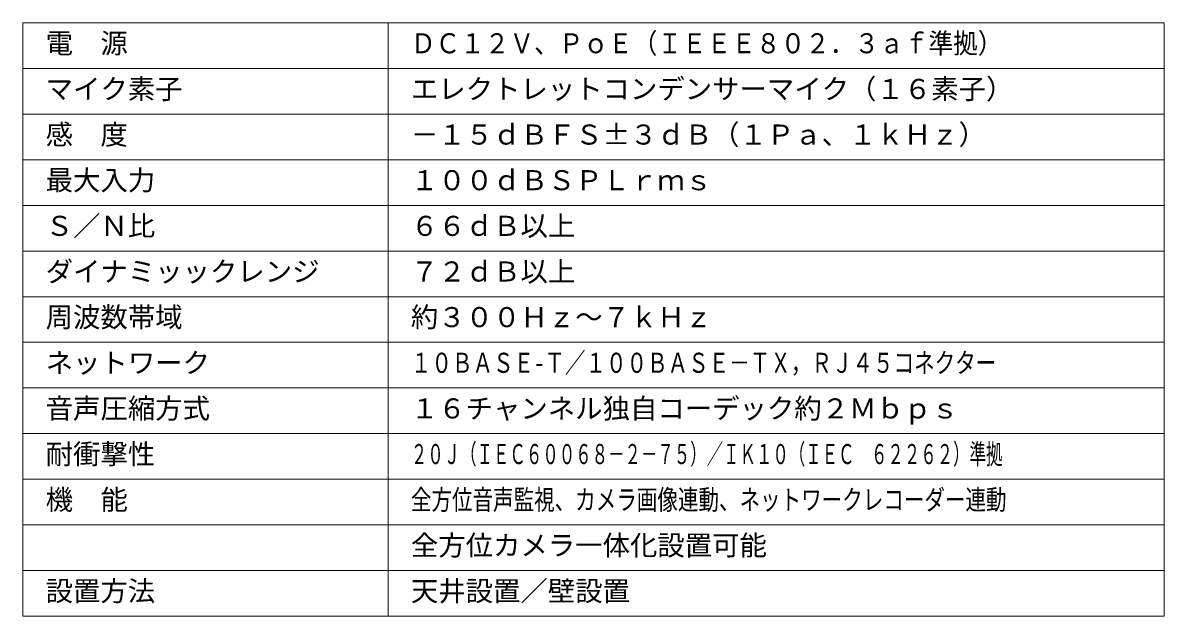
# Model space of a CAD drawing. Units: millimetres, scale not verified. Extents: x -63 to 62, y -116 to 117.
# Drawn here: x -62.5 to 62.5, y -116.4 to -51.4 of the extents above; entities that cross this region are included whole.
import ezdxf
from ezdxf.enums import TextEntityAlignment as Align

# ---------------------------------------------------------------- set-up
doc = ezdxf.new("R2010")
doc.units = ezdxf.units.MM
doc.header["$LTSCALE"] = 0.125
doc.layers.add('0-4_MOJI1', color=7, linetype='Continuous')
doc.layers.add('0-5_WAKU', color=1, linetype='Continuous', lineweight=18)
doc.styles.add('ＭＳ ゴシック', font='')
doc.styles.get('ＭＳ ゴシック').set_extended_font_data('MS Gothic')

msp = doc.modelspace()

# ---------------------------------------------------------------- linework, layer by layer
at = {"layer": '0-5_WAKU', "color": 4}
for p, q in [((-62.5005, -51.3658), (62.4995, -51.3658)), ((-62.5005, -51.3658), (-62.5005, -116.3658)), ((-22.5005, -116.3658), (-22.5005, -51.3658)), ((62.4995, -116.3658), (62.4995, -51.3658)), ((-62.5005, -116.3658), (62.4995, -116.3658))]:
    msp.add_line(p, q, dxfattribs=at)
at = {"layer": '0-5_WAKU'}
for p, q in [((-62.5005, -56.3658), (62.4995, -56.3658)), ((-62.5005, -61.3658), (62.4995, -61.3658)), ((62.4995, -66.3658), (-62.5005, -66.3658)), ((-62.5005, -71.3658), (62.4995, -71.3658)), ((-62.5005, -76.3658), (62.4995, -76.3658)), ((-62.5005, -81.3658), (62.4995, -81.3658)), ((-62.5005, -86.3658), (62.4995, -86.3658)), ((-62.5005, -91.3658), (62.4995, -91.3658)), ((-62.5005, -96.3658), (62.4995, -96.3658)), ((-62.5005, -101.3658), (62.4995, -101.3658)), ((-62.5005, -106.3658), (62.4995, -106.3658)), ((-62.5005, -111.3658), (62.4995, -111.3658))]:
    msp.add_line(p, q, dxfattribs=at)

# ---------------------------------------------------------------- texts
at = {"layer": '0-4_MOJI1', "style": 'ＭＳ ゴシック'}
for s, p in [('電\u3000源', (-60.0005, -55.3658)), ('マイク素子', (-60.0005, -60.3658)), ('エレクトレットコンデンサーマイク（１６素子）', (-20.0005, -60.3658)), ('感\u3000度', (-60.0005, -65.3658)), ('－１５ｄＢＦＳ±３ｄＢ（１Ｐａ、１ｋＨｚ）', (-20.0005, -65.3658)), ('最大入力', (-60.0005, -70.3658)), ('１００ｄＢＳＰＬｒｍｓ', (-20.0005, -70.3658)), ('Ｓ／Ｎ比', (-60.0005, -75.3658)), ('６６ｄＢ以上', (-20.0005, -75.3658)), ('ダイナミッックレンジ', (-60.0005, -80.3658)), ('７２ｄＢ以上', (-20.0005, -80.3658)), ('周波数帯域', (-60.0005, -85.3658)), ('約３００Ｈｚ～７ｋＨｚ', (-20.0005, -85.3658)), ('ネットワーク', (-60.0005, -90.3658)), ('音声圧縮方式', (-60.0005, -95.3658)), ('１６チャンネル独自コーデック約２Ｍｂｐｓ', (-20.0005, -95.3658)), ('耐衝撃性', (-60.0005, -100.3658)), ('機\u3000能', (-60.0005, -105.3658)), ('全方位カメラ一体化設置可能', (-20.0005, -110.3658)), ('設置方法', (-60.0005, -115.3658)), ('天井設置／壁設置', (-20.0005, -115.3658))]:
    msp.add_text(s, height=2.199, dxfattribs=at).set_placement(p, align=Align.BOTTOM_LEFT)
for s, width, p in [('ＤＣ１２Ｖ、ＰｏＥ（ＩＥＥＥ８０２．３ａｆ準拠）', 0.9, (-20.0005, -55.3658)), ('１０ＢＡＳＥ-Ｔ／１００ＢＡＳＥ－ＴＸ，ＲＪ４５コネクター', 0.75, (-20.0005, -90.3658)), ('２０Ｊ（ＩＥＣ６００６８－２－７５）／ＩＫ１０（ＩＥＣ\u3000６２２６２）準拠', 0.6, (-20.0005, -100.3658)), ('全方位音声監視、カメラ画像連動、ネットワークレコーダー連動', 0.75, (-20.0005, -105.3658))]:
    msp.add_text(s, height=2.199, dxfattribs=dict(at, width=width)).set_placement(p, align=Align.BOTTOM_LEFT)

doc.saveas('drawing.dxf')
